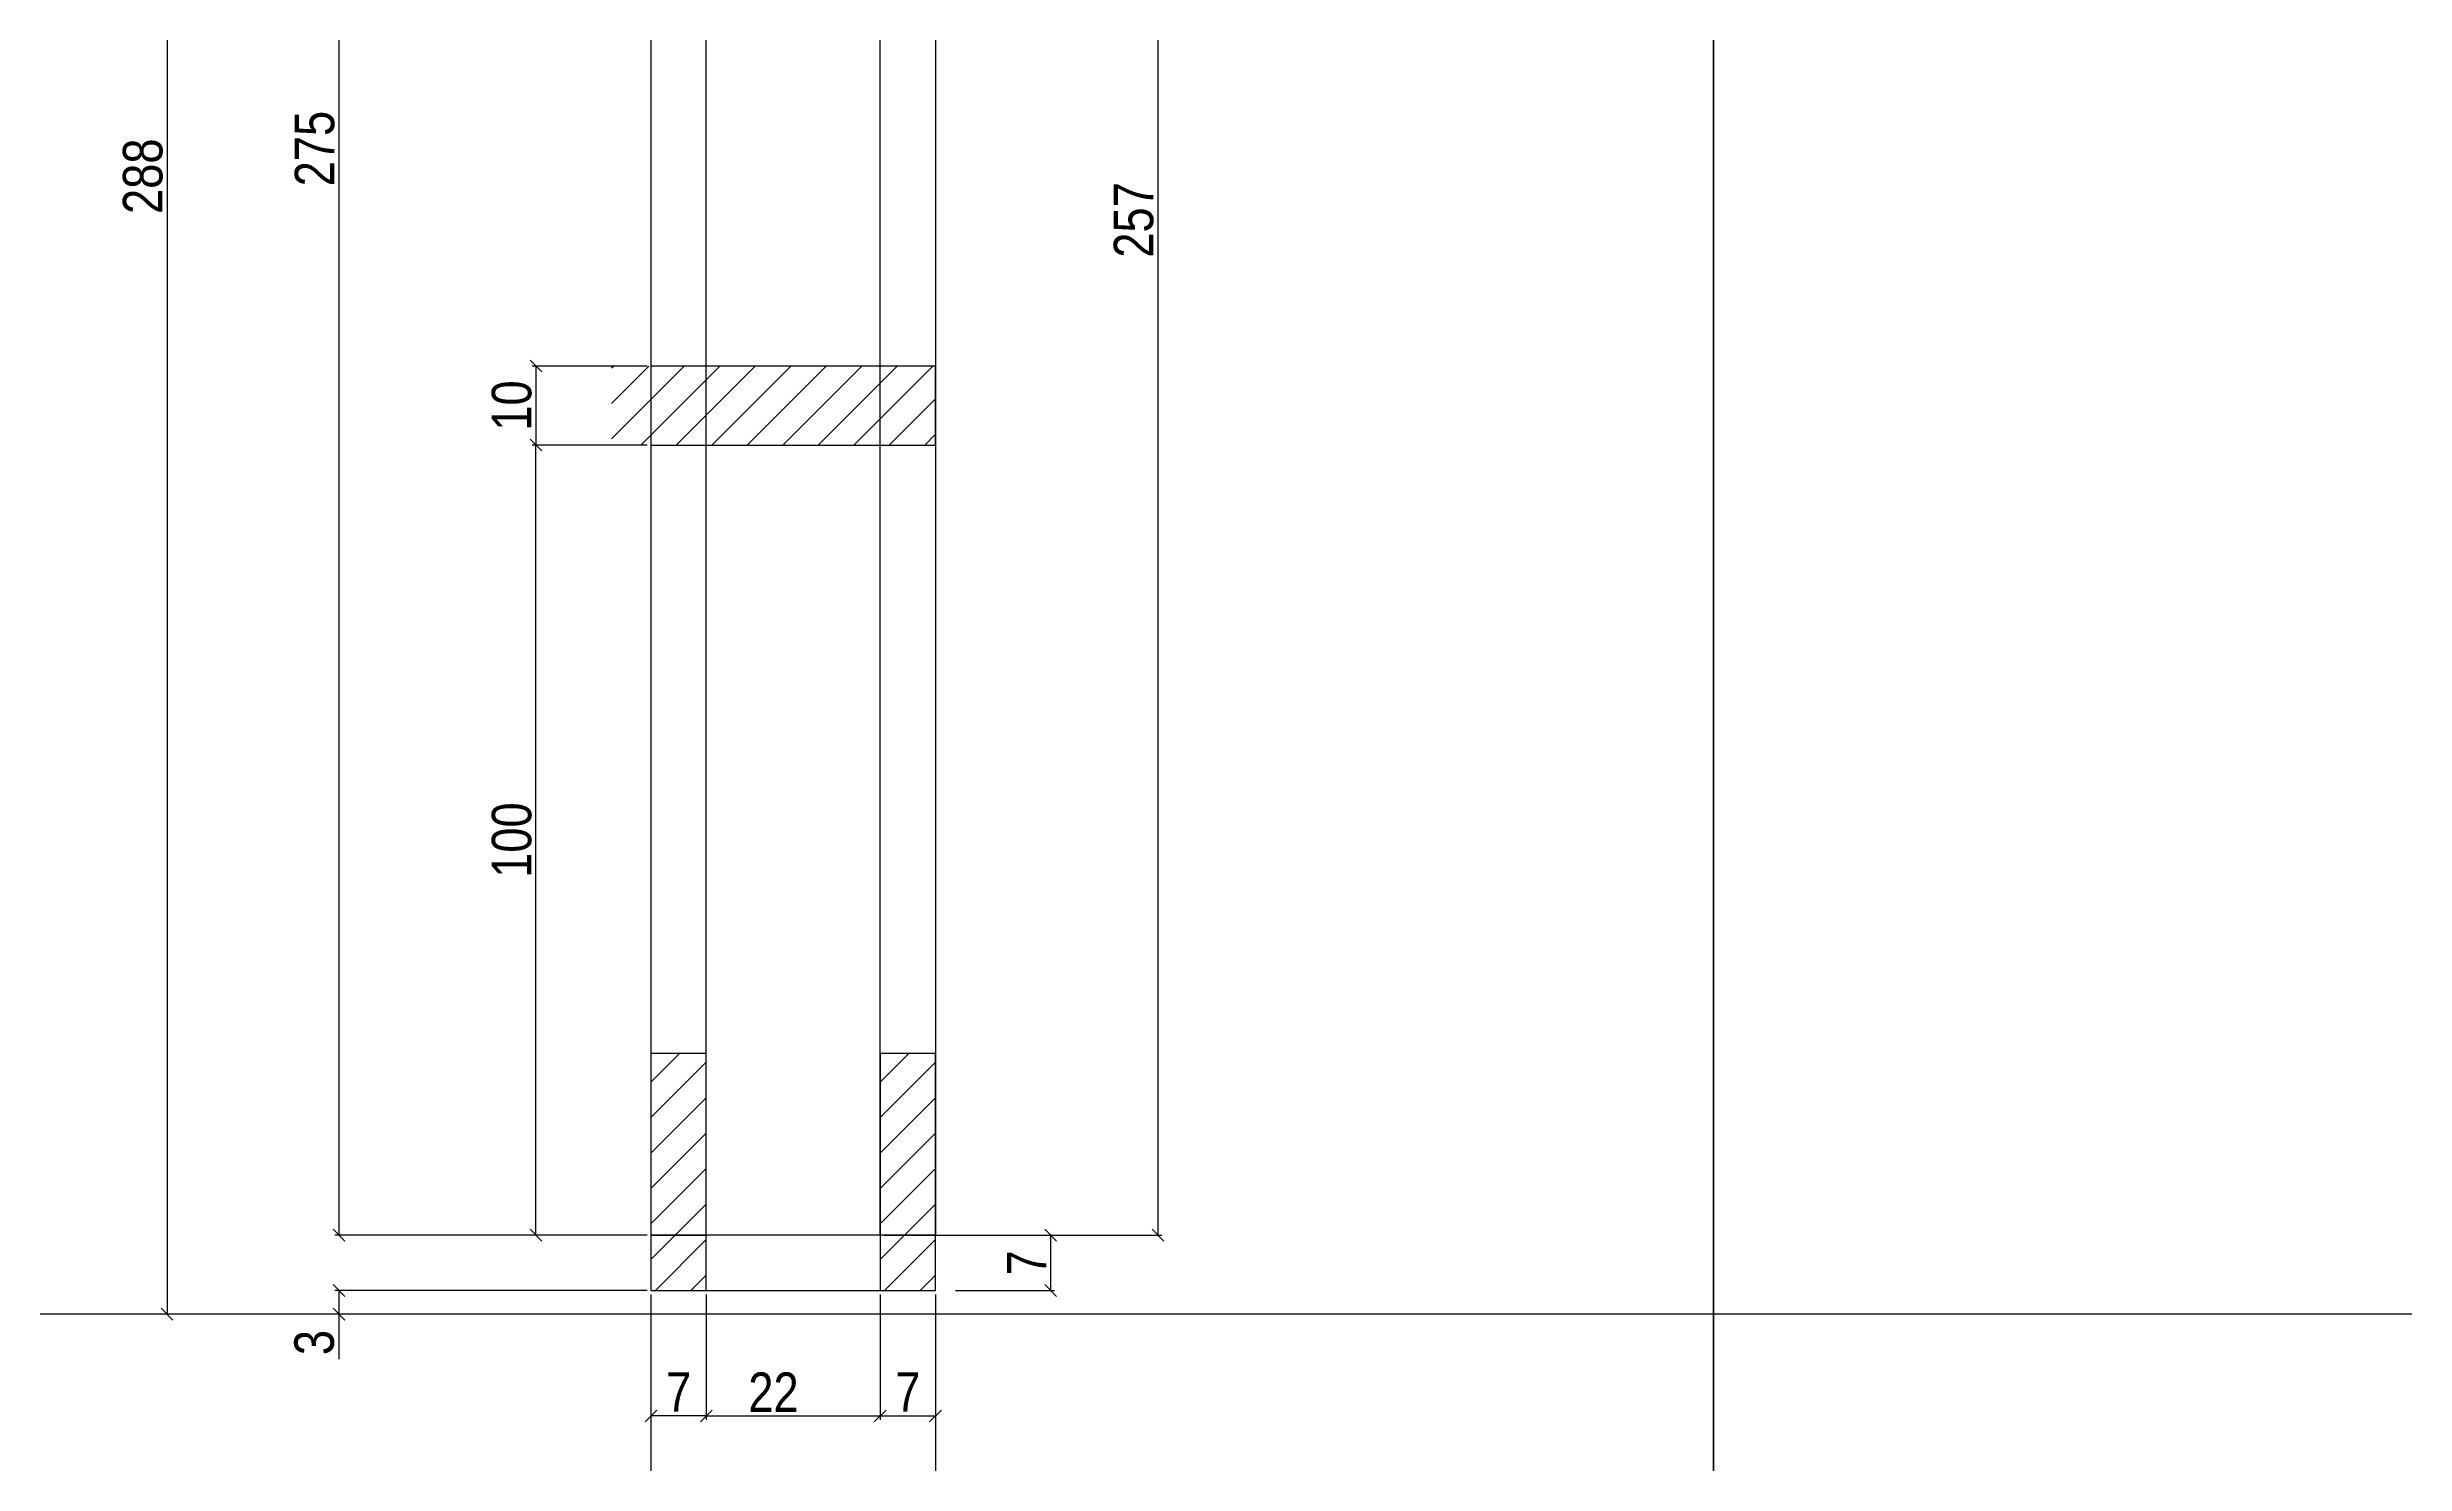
# Model space of a CAD drawing. Extents: x 17311 to 161354, y 153625 to 210355.
# Drawn here: x 18516 to 19113, y 205511 to 205870 of the extents above; entities that cross this region are included whole.
import ezdxf

# ---------------------------------------------------------------- set-up
doc = ezdxf.new("R2010")
doc.units = 0
doc.layers.get('0').update_dxf_attribs({"linetype": 'CONTINUOUS'})
doc.layers.get('DEFPOINTS').update_dxf_attribs({"linetype": 'CONTINUOUS'})
for name, color, linetype in [('8', 111, 'CONTINUOUS'), ('COTA', 241, 'CONTINUOUS'), ('detalhes', 4, 'CONTINUOUS'), ('Painéis', 200, 'CONTINUOUS'), ('SARR_7x7', 40, 'CONTINUOUS'), ('TIRAS REESCORAMENTO', 252, 'CONTINUOUS')]:
    doc.layers.add(name, color=color, linetype=linetype)
doc.styles.add('COTA TECNICA 2X', font='techl___.ttf', dxfattribs={"height": 10})
doc.dimstyles.new('SECAO', dxfattribs={"dimscale": 0.333333, "dimtxt": 5, "dimasz": 9, "dimexe": 3, "dimexo": 3, "dimgap": 3, "dimtad": 1, "dimdec": 1, "dimlfac": 0.5, "dimzin": 12, "dimdsep": 46, "dimtxsty": 'COTA TECNICA 2X', "dimblk1": 'OBLIQUE', "dimblk2": 'OBLIQUE', "dimsah": 1, "dimcen": 0.9, "dimclrd": 4, "dimclre": 4, "dimclrt": 240, "dimadec": 1, "dimazin": 3, "dimtfac": 1, "dimtdec": 1, "dimtmove": 0, "dimatfit": 3, "dimfxl": 1, "dimtolj": 1, "dimtzin": 12, "dimarcsym": 0})

# ---------------------------------------------------------------- blocks, each defined once
blk = doc.blocks.new('_Oblique')
at = {"color": 0, "linetype": 'ByBlock', "lineweight": -2}
blk.add_line((-0.5, -0.5), (0.5, 0.5), dxfattribs=at)
blk = doc.blocks.new('*D4268')
at = {"layer": 'DEFPOINTS', "color": 0, "transparency": 16777216}
for p in [(18668.88, 206119.22), (18589.92, 205569.13), (18668.88, 205569.13)]:
    blk.add_point(p, dxfattribs=at)
at = {"layer": 'detalhes', "color": 4, "lineweight": -2, "transparency": 16777216}
for p, q in [((18667.88, 206119.22), (18588.92, 206119.22)), ((18589.92, 206119.22), (18589.92, 205569.13)), ((18667.88, 205569.13), (18588.92, 205569.13))]:
    blk.add_line(p, q, dxfattribs=at)
at = {"layer": 'detalhes', "color": 4, "lineweight": -2, "transparency": 16777216, "xscale": 3, "yscale": 3, "zscale": 3}
for p, rotation in [((18589.92, 206119.22), 90), ((18589.92, 205569.13), 270)]:
    blk.add_blockref('_Oblique', p, dxfattribs=dict(at, rotation=rotation))
at = {"layer": 'detalhes', "color": 240, "transparency": 16777216, "insert": (18583.81, 205844.17), "char_height": 10, "attachment_point": 5, "rotation": 90, "style": 'COTA TECNICA 2X'}
blk.add_mtext('\\A1;275', dxfattribs=at)
blk = doc.blocks.new('*D4269')
at = {"layer": 'DEFPOINTS', "color": 0, "transparency": 16777216}
for p in [(18668.88, 205555.13), (18740.88, 205555.13), (18740.88, 205497.67)]:
    blk.add_point(p, dxfattribs=at)
at = {"layer": 'detalhes', "color": 4, "lineweight": -2, "transparency": 16777216}
for p, q in [((18668.88, 205554.13), (18668.88, 205496.67)), ((18740.88, 205554.13), (18740.88, 205496.67)), ((18668.88, 205497.67), (18740.88, 205497.67))]:
    blk.add_line(p, q, dxfattribs=at)
at = {"layer": 'detalhes', "color": 4, "lineweight": -2, "transparency": 16777216, "xscale": 3, "yscale": 3, "zscale": 3, "rotation": 180}
blk.add_blockref('_Oblique', (18668.88, 205497.67), dxfattribs=at)
at = {"layer": 'detalhes', "color": 4, "lineweight": -2, "transparency": 16777216, "xscale": 3, "yscale": 3, "zscale": 3}
blk.add_blockref('_Oblique', (18740.88, 205497.67), dxfattribs=at)
at = {"layer": 'detalhes', "color": 240, "transparency": 16777216, "insert": (18698.88, 205503.89), "char_height": 10, "attachment_point": 5, "style": 'COTA TECNICA 2X'}
blk.add_mtext('\\A1;36', dxfattribs=at)
blk = doc.blocks.new('*D4270')
at = {"layer": 'DEFPOINTS', "color": 0, "transparency": 16777216}
for p in [(18682.88, 205555.13), (18726.88, 205555.13), (18726.88, 205523.39)]:
    blk.add_point(p, dxfattribs=at)
at = {"layer": 'detalhes', "color": 4, "lineweight": -2, "transparency": 16777216}
for p, q in [((18682.88, 205554.13), (18682.88, 205522.39)), ((18726.88, 205554.13), (18726.88, 205522.39)), ((18682.88, 205523.39), (18726.88, 205523.39))]:
    blk.add_line(p, q, dxfattribs=at)
at = {"layer": 'detalhes', "color": 4, "lineweight": -2, "transparency": 16777216, "xscale": 3, "yscale": 3, "zscale": 3, "rotation": 180}
blk.add_blockref('_Oblique', (18682.88, 205523.39), dxfattribs=at)
at = {"layer": 'detalhes', "color": 4, "lineweight": -2, "transparency": 16777216, "xscale": 3, "yscale": 3, "zscale": 3}
blk.add_blockref('_Oblique', (18726.88, 205523.39), dxfattribs=at)
at = {"layer": 'detalhes', "color": 240, "transparency": 16777216, "insert": (18699.88, 205529.39), "char_height": 10, "attachment_point": 5, "style": 'COTA TECNICA 2X'}
blk.add_mtext('\\A1;22', dxfattribs=at)
blk = doc.blocks.new('*D4271')
at = {"layer": 'DEFPOINTS', "color": 0, "transparency": 16777216}
for p in [(18726.88, 205523.39), (18740.88, 205523.39), (18740.88, 205523.39)]:
    blk.add_point(p, dxfattribs=at)
at = {"layer": 'detalhes', "color": 4, "lineweight": -2, "transparency": 16777216}
blk.add_line((18726.88, 205523.39), (18740.88, 205523.39), dxfattribs=at)
at = {"layer": 'detalhes', "color": 4, "lineweight": -2, "transparency": 16777216, "xscale": 3, "yscale": 3, "zscale": 3, "rotation": 180}
blk.add_blockref('_Oblique', (18726.88, 205523.39), dxfattribs=at)
at = {"layer": 'detalhes', "color": 4, "lineweight": -2, "transparency": 16777216, "xscale": 3, "yscale": 3, "zscale": 3}
blk.add_blockref('_Oblique', (18740.88, 205523.39), dxfattribs=at)
at = {"layer": 'detalhes', "color": 240, "transparency": 16777216, "insert": (18733.88, 205529.46), "char_height": 10, "attachment_point": 5, "style": 'COTA TECNICA 2X'}
blk.add_mtext('\\A1;7', dxfattribs=at)
blk = doc.blocks.new('*D4272')
at = {"layer": 'DEFPOINTS', "color": 0, "transparency": 16777216}
for p in [(18668.88, 205523.39), (18668.88, 205523.39), (18682.88, 205523.39)]:
    blk.add_point(p, dxfattribs=at)
at = {"layer": 'detalhes', "color": 4, "lineweight": -2, "transparency": 16777216}
blk.add_line((18682.88, 205523.39), (18668.88, 205523.39), dxfattribs=at)
at = {"layer": 'detalhes', "color": 4, "lineweight": -2, "transparency": 16777216, "xscale": 3, "yscale": 3, "zscale": 3, "rotation": 180}
blk.add_blockref('_Oblique', (18668.88, 205523.39), dxfattribs=at)
at = {"layer": 'detalhes', "color": 4, "lineweight": -2, "transparency": 16777216, "xscale": 3, "yscale": 3, "zscale": 3}
blk.add_blockref('_Oblique', (18682.88, 205523.39), dxfattribs=at)
at = {"layer": 'detalhes', "color": 240, "transparency": 16777216, "insert": (18675.88, 205529.46), "char_height": 10, "attachment_point": 5, "style": 'COTA TECNICA 2X'}
blk.add_mtext('\\A1;7', dxfattribs=at)
blk = doc.blocks.new('*D4273')
at = {"layer": 'DEFPOINTS', "color": 0, "transparency": 16777216}
for p in [(18668.88, 205789.14), (18639.78, 205769.14), (18668.88, 205769.14)]:
    blk.add_point(p, dxfattribs=at)
at = {"layer": 'detalhes', "color": 4, "lineweight": -2, "transparency": 16777216}
for p, q in [((18667.88, 205789.14), (18638.78, 205789.14)), ((18639.78, 205789.14), (18639.78, 205769.14)), ((18667.88, 205769.14), (18638.78, 205769.14))]:
    blk.add_line(p, q, dxfattribs=at)
at = {"layer": 'detalhes', "color": 4, "lineweight": -2, "transparency": 16777216, "xscale": 3, "yscale": 3, "zscale": 3}
for p, rotation in [((18639.78, 205789.14), 90), ((18639.78, 205769.14), 270)]:
    blk.add_blockref('_Oblique', p, dxfattribs=dict(at, rotation=rotation))
at = {"layer": 'detalhes', "color": 240, "transparency": 16777216, "insert": (18633.67, 205779.14), "char_height": 10, "attachment_point": 5, "rotation": 90, "style": 'COTA TECNICA 2X'}
blk.add_mtext('\\A1;10', dxfattribs=at)
blk = doc.blocks.new('*D4276')
at = {"layer": 'DEFPOINTS', "color": 0, "transparency": 16777216}
for p in [(18682.88, 206125.22), (18546.41, 205549.13), (18668.88, 205549.13)]:
    blk.add_point(p, dxfattribs=at)
at = {"layer": 'detalhes', "color": 4, "lineweight": -2, "transparency": 16777216}
for p, q in [((18681.88, 206125.22), (18545.41, 206125.22)), ((18546.41, 206125.22), (18546.41, 205549.13)), ((18667.88, 205549.13), (18545.41, 205549.13))]:
    blk.add_line(p, q, dxfattribs=at)
at = {"layer": 'detalhes', "color": 4, "lineweight": -2, "transparency": 16777216, "xscale": 3, "yscale": 3, "zscale": 3}
for p, rotation in [((18546.41, 206125.22), 90), ((18546.41, 205549.13), 270)]:
    blk.add_blockref('_Oblique', p, dxfattribs=dict(at, rotation=rotation))
at = {"layer": 'detalhes', "color": 240, "transparency": 16777216, "insert": (18540.32, 205837.17), "char_height": 10, "attachment_point": 5, "rotation": 90, "style": 'COTA TECNICA 2X'}
blk.add_mtext('\\A1;288', dxfattribs=at)
blk = doc.blocks.new('*D4277')
at = {"layer": 'DEFPOINTS', "color": 0, "transparency": 16777216}
for p in [(18668.88, 205555.13), (18589.92, 205549.13), (18668.88, 205549.13)]:
    blk.add_point(p, dxfattribs=at)
at = {"layer": 'detalhes', "color": 4, "lineweight": -2, "transparency": 16777216}
for p, q in [((18667.88, 205555.13), (18588.92, 205555.13)), ((18589.92, 205555.13), (18589.92, 205549.13)), ((18667.88, 205549.13), (18588.92, 205549.13)), ((18589.92, 205549.13), (18589.92, 205537.8))]:
    blk.add_line(p, q, dxfattribs=at)
at = {"layer": 'detalhes', "color": 4, "lineweight": -2, "transparency": 16777216, "xscale": 3, "yscale": 3, "zscale": 3}
for p, rotation in [((18589.92, 205555.13), 90), ((18589.92, 205549.13), 270)]:
    blk.add_blockref('_Oblique', p, dxfattribs=dict(at, rotation=rotation))
at = {"layer": 'detalhes', "color": 240, "transparency": 16777216, "insert": (18583.7, 205541.96), "char_height": 10, "attachment_point": 5, "rotation": 90, "style": 'COTA TECNICA 2X'}
blk.add_mtext('\\A1;3', dxfattribs=at)
blk = doc.blocks.new('*D4280')
at = {"layer": 'DEFPOINTS', "color": 0, "transparency": 16777216}
for p in [(18639.78, 205769.14), (18668.88, 205769.14), (18667.88, 205569.13)]:
    blk.add_point(p, dxfattribs=at)
at = {"layer": 'detalhes', "color": 4, "lineweight": -2, "transparency": 16777216}
for p, q in [((18667.88, 205769.14), (18638.78, 205769.14)), ((18639.78, 205569.13), (18639.78, 205769.14)), ((18666.88, 205569.13), (18638.78, 205569.13))]:
    blk.add_line(p, q, dxfattribs=at)
at = {"layer": 'detalhes', "color": 4, "lineweight": -2, "transparency": 16777216, "xscale": 3, "yscale": 3, "zscale": 3}
for p, rotation in [((18639.78, 205769.14), 90), ((18639.78, 205569.13), 270)]:
    blk.add_blockref('_Oblique', p, dxfattribs=dict(at, rotation=rotation))
at = {"layer": 'detalhes', "color": 240, "transparency": 16777216, "insert": (18633.67, 205669.14), "char_height": 10, "attachment_point": 5, "rotation": 90, "style": 'COTA TECNICA 2X'}
blk.add_mtext('\\A1;100', dxfattribs=at)
blk = doc.blocks.new('*D4283')
at = {"layer": 'DEFPOINTS', "color": 0, "transparency": 16777216}
for p in [(18741.88, 206083.1), (18741.88, 205569.13), (18797.17, 205569.13)]:
    blk.add_point(p, dxfattribs=at)
at = {"layer": 'detalhes', "color": 4, "lineweight": -2, "transparency": 16777216}
for p, q in [((18742.88, 206083.1), (18798.17, 206083.1)), ((18797.17, 206083.1), (18797.17, 205569.13)), ((18742.88, 205569.13), (18798.17, 205569.13))]:
    blk.add_line(p, q, dxfattribs=at)
at = {"layer": 'detalhes', "color": 4, "lineweight": -2, "transparency": 16777216, "xscale": 3, "yscale": 3, "zscale": 3}
for p, rotation in [((18797.17, 206083.1), 90), ((18797.17, 205569.13), 270)]:
    blk.add_blockref('_Oblique', p, dxfattribs=dict(at, rotation=rotation))
at = {"layer": 'detalhes', "color": 240, "transparency": 16777216, "insert": (18791.06, 205826.11), "char_height": 10, "attachment_point": 5, "rotation": 90, "style": 'COTA TECNICA 2X'}
blk.add_mtext('\\A1;257', dxfattribs=at)
blk = doc.blocks.new('*D4284')
at = {"layer": 'DEFPOINTS', "color": 0, "transparency": 16777216}
for p in [(18726.88, 205569.13), (18744.93, 205555.13), (18770.02, 205555.13)]:
    blk.add_point(p, dxfattribs=at)
at = {"layer": 'detalhes', "color": 4, "lineweight": -2, "transparency": 16777216}
for p, q in [((18727.88, 205569.13), (18771.02, 205569.13)), ((18770.02, 205569.13), (18770.02, 205555.13)), ((18745.93, 205555.13), (18771.02, 205555.13))]:
    blk.add_line(p, q, dxfattribs=at)
at = {"layer": 'detalhes', "color": 4, "lineweight": -2, "transparency": 16777216, "xscale": 3, "yscale": 3, "zscale": 3}
for p, rotation in [((18770.02, 205569.13), 90), ((18770.02, 205555.13), 270)]:
    blk.add_blockref('_Oblique', p, dxfattribs=dict(at, rotation=rotation))
at = {"layer": 'detalhes', "color": 240, "transparency": 16777216, "insert": (18763.95, 205562.13), "char_height": 10, "attachment_point": 5, "rotation": 90, "style": 'COTA TECNICA 2X'}
blk.add_mtext('\\A1;7', dxfattribs=at)

msp = doc.modelspace()

# ---------------------------------------------------------------- hatches: boundary and pattern name
at = {"layer": 'COTA'}
h = msp.add_hatch(dxfattribs=at)
h.set_pattern_fill('ANSI31', color=256, scale=2, style=0)
h.set_pattern_definition([(45, (-7478.727, 8496.3516), (-4.49012806, 4.49012806), [])])
h.paths.add_polyline_path([(18740.88, 205789.14), (18658.88, 205789.14), (18658.88, 205769.14), (18740.88, 205769.14)])
h = msp.add_hatch(dxfattribs=at)
h.set_pattern_fill('ANSI31', color=256, scale=2, style=0)
h.set_pattern_definition([(45, (-1175.342, 199745.9365), (-4.490128, 4.490128), [])])
h.paths.add_polyline_path([(18668.88, 205555.13), (18682.88, 205555.13), (18682.88, 205615.13), (18668.88, 205615.13)])
h = msp.add_hatch(dxfattribs=at)
h.set_pattern_fill('ANSI31', color=256, scale=2, style=0)
h.set_pattern_definition([(45, (-1117.342, 199745.9365), (-4.490128, 4.490128), [])])
h.paths.add_polyline_path([(18726.88, 205555.13), (18740.88, 205555.13), (18740.88, 205615.13), (18726.88, 205615.13)])

# ---------------------------------------------------------------- linework, layer by layer
at = {"linetype": 'Continuous'}
msp.add_lwpolyline([(18690.88, 205555.13), (18740.88, 205555.13), (18740.88, 205569.13), (18668.88, 205569.13), (18668.88, 205555.13), (18690.88, 205555.13)], dxfattribs=at)
at = {"layer": '8', "color": 5, "linetype": 'Continuous'}
for points in [[(18937.72, 205336.42), (18340.91, 205336.42), (18340.91, 206301.21), (18937.72, 206301.21)], [(19534.53, 205336.42), (18937.72, 205336.42), (18937.72, 206301.21), (19534.53, 206301.21)]]:
    msp.add_lwpolyline(points, close=True, dxfattribs=at)
at = {"layer": 'Painéis'}
msp.add_lwpolyline([(18668.88, 205769.14), (18740.88, 205769.14), (18740.88, 205789.14), (18668.88, 205789.14), (18668.88, 205769.14)], dxfattribs=at)
for points in [[(18668.88, 205555.13), (18682.88, 205555.13), (18682.88, 205615.13), (18668.88, 205615.13)], [(18726.88, 205555.13), (18740.88, 205555.13), (18740.88, 205615.13), (18726.88, 205615.13)]]:
    msp.add_lwpolyline(points, close=True, dxfattribs=at)
at = {"layer": 'SARR_7x7', "linetype": 'Continuous'}
for points in [[(18668.88, 205569.13), (18682.88, 205569.13), (18682.88, 206119.22), (18668.88, 206119.22)], [(18740.88, 205569.13), (18726.88, 205569.13), (18726.88, 206083.1), (18740.88, 206083.1)]]:
    msp.add_lwpolyline(points, close=True, dxfattribs=at)
at = {"layer": 'TIRAS REESCORAMENTO', "linetype": 'ByBlock'}
msp.add_line((22518.59, 205549.13), (17744.1, 205549.13), dxfattribs=at)

# ---------------------------------------------------------------- dimensions: what is measured, and where the dimension line sits
at = {"layer": 'detalhes', "color": 3}
for base, p1, p2, picture, middle in [((18546.41, 205549.13), (18682.88, 206125.22), (18668.88, 205549.13), '*D4276', (18540.32, 205837.17)), ((18589.92, 205569.13), (18668.88, 206119.22), (18668.88, 205569.13), '*D4268', (18583.81, 205844.17)), ((18797.17, 205569.13), (18741.88, 206083.1), (18741.88, 205569.13), '*D4283', (18791.06, 205826.11)), ((18639.78, 205769.14), (18668.88, 205789.14), (18668.88, 205769.14), '*D4273', (18633.67, 205779.14)), ((18639.78, 205769.14), (18667.88, 205569.13), (18668.88, 205769.14), '*D4280', (18633.67, 205669.14)), ((18770.02, 205555.13), (18726.88, 205569.13), (18744.93, 205555.13), '*D4284', (18763.95, 205562.13)), ((18589.92, 205549.13), (18668.88, 205555.13), (18668.88, 205549.13), '*D4277', (18583.7, 205541.96))]:
    dim = msp.add_linear_dim(base=base, p1=p1, p2=p2, angle=90, dimstyle='SECAO', dxfattribs=at)
    dim.commit()
    dim.dimension.update_dxf_attribs({"geometry": picture, "text_midpoint": middle})
for base, p1, p2, picture, middle in [((18740.88, 205497.67), (18668.88, 205555.13), (18740.88, 205555.13), '*D4269', (18698.88, 205497.67)), ((18726.88, 205523.39), (18682.88, 205555.13), (18726.88, 205555.13), '*D4270', (18699.88, 205523.39)), ((18740.88, 205523.39), (18726.88, 205523.39), (18740.88, 205523.39), '*D4271', (18733.88, 205523.39))]:
    dim = msp.add_linear_dim(base=base, p1=p1, p2=p2, dimstyle='SECAO', dxfattribs=at)
    dim.commit()
    dim.dimension.update_dxf_attribs({"geometry": picture, "text_midpoint": middle, "dimtype": 160})
dim = msp.add_linear_dim(base=(18668.88, 205523.39), p1=(18682.88, 205523.39), p2=(18668.88, 205523.39), dimstyle='SECAO', dxfattribs=at)
dim.commit()
dim.dimension.update_dxf_attribs({"geometry": '*D4272', "text_midpoint": (18675.88, 205529.46)})

doc.saveas('drawing.dxf')
